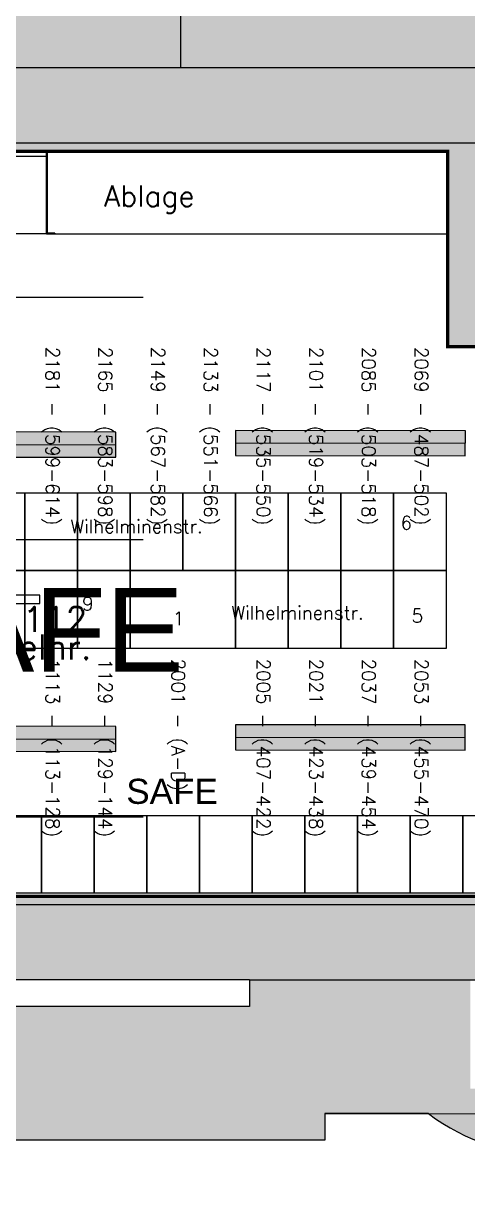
# Model space of a CAD drawing. Extents: x -90 to 4351, y -312 to 2865.
# Drawn here: x 1494 to 1760, y 156 to 849 of the extents above; entities that cross this region are included whole.
import ezdxf
from ezdxf.enums import TextEntityAlignment as Align

# ---------------------------------------------------------------- set-up
doc = ezdxf.new("R2010")
doc.units = 0
doc.header["$LTSCALE"] = 120
doc.header["$MEASUREMENT"] = 0
doc.layers.get('0').update_dxf_attribs({"linetype": 'CONTINUOUS'})
doc.layers.add('Added', color=3, linetype='CONTINUOUS')
doc.layers.add('Deleted', color=1, linetype='CONTINUOUS')
doc.styles.add('ATTRIBUTE', font='arial.ttf', dxfattribs={"width": 0.8, "height": 12.5})
doc.styles.add('MOE', font='arial.ttf')
doc.styles.add('RNB', font='arial.ttf', dxfattribs={"width": 0.8})
doc.styles.get("Standard").update_dxf_attribs({"font": 'simplex.shx'})

# ---------------------------------------------------------------- blocks, each defined once
blk = doc.blocks.new('WLAN-Sender')
at = {"layer": 'Added'}
blk.add_lwpolyline([(-10, 0), (10, 0), (10, 5), (-10, 5)], close=True, dxfattribs=at)
at = {"layer": 'Deleted'}
blk.add_lwpolyline([(-10, 0), (10, 0), (10, 5), (-10, 5)], close=True, dxfattribs=at)
at = {"layer": 'Added'}
for tag, p in [('ACCESSPOINT-NR.', (0, -17.01)), ('KABELNR.', (0.02, -33.55))]:
    blk.add_attdef(tag, text='', height=15, dxfattribs=at).set_placement(p, align=Align.CENTER)
at = {"layer": 'Deleted'}
for tag, p in [('ACCESSPOINT-NR.', (0, -17.01)), ('KABELNR.', (0.02, -33.55))]:
    blk.add_attdef(tag, text='', height=15, dxfattribs=at).set_placement(p, align=Align.CENTER)
blk = doc.blocks.new('*U41')
for p, q in [((0, 0), (31.5, 0)), ((0, -46.5), (0, 0)), ((31.5, 0), (31.5, -46.5)), ((31.5, -46.5), (0, -46.5))]:
    blk.add_line(p, q)
at = {"style": 'MOE'}
blk.add_attdef('BEZEICHNUNG', (-1.96, -72.36), '', height=15, dxfattribs=at)
for tag, p, flags in [('LAENGE1', (-3.63, -89.51), 3), ('BREITE1', (-3.75, -104.58), 3), ('HOEHE', (-4.46, -120.71), 1), ('INVENTARNUMMER', (-4.52, -136.13), 1), ('HERSTELLER', (-4.52, -151.13), 1), ('DB_ID', (-4.52, -166.13), 1), ('BEMERKUNG', (-4.52, -184.31), 1)]:
    blk.add_attdef(tag, p, '', height=12.5, dxfattribs=dict(at, flags=flags))
blk = doc.blocks.new('*U43')
for p, q in [((0, 0), (31.5, 0)), ((0, -46.5), (0, 0)), ((31.5, 0), (31.5, -46.5)), ((31.5, -46.5), (0, -46.5))]:
    blk.add_line(p, q)
at = {"style": 'MOE'}
blk.add_attdef('BEZEICHNUNG', (-12.27, 6.92), '', height=15, dxfattribs=at)
for tag, p, flags in [('LAENGE1', (-3.63, -89.51), 3), ('BREITE1', (-3.75, -104.58), 3), ('HOEHE', (-4.46, -120.71), 1), ('INVENTARNUMMER', (-4.52, -136.13), 1), ('HERSTELLER', (-4.52, -151.13), 1), ('DB_ID', (-4.52, -166.13), 1), ('BEMERKUNG', (-4.52, -184.31), 1)]:
    blk.add_attdef(tag, p, '', height=12.5, dxfattribs=dict(at, flags=flags))
blk = doc.blocks.new('*U70')
at = {"style": 'RNB'}
blk.add_attdef('RAUM_BEZEICHNUNG', (-4.281, -2.576), '', height=5, dxfattribs=at)
blk = doc.blocks.new('*U90')
for p, q in [((0, 0), (63, 0)), ((0, -46.5), (0, 0)), ((63, 0), (63, -46.5)), ((63, -46.5), (0, -46.5))]:
    blk.add_line(p, q)
at = {"style": 'MOE'}
blk.add_attdef('BEZEICHNUNG', (-1.96, -72.36), '', height=15, dxfattribs=at)
for tag, p, flags in [('LAENGE1', (-3.63, -89.51), 3), ('BREITE1', (-3.75, -104.58), 3), ('HOEHE', (-4.46, -120.71), 1), ('INVENTARNUMMER', (-4.52, -136.13), 1), ('HERSTELLER', (-4.52, -151.13), 1), ('DB_ID', (-4.52, -166.13), 1), ('BEMERKUNG', (-4.52, -184.31), 1)]:
    blk.add_attdef(tag, p, '', height=12.5, dxfattribs=dict(at, flags=flags))
blk = doc.blocks.new('*U124')
at = {"ltscale": 100}
blk.add_hatch(color=256, dxfattribs=at).paths.add_polyline_path([(0, 1.5), (0, 0), (13.749, 0), (13.749, 1.5)])
at = {"color": 7, "ltscale": 100}
blk.add_line((0, 0.75), (13.749, 0.75), dxfattribs=at)
blk.add_lwpolyline([(0, 1.5), (0, 0), (13.749, 0), (13.749, 1.5)], close=True, dxfattribs=at)
at = {"color": 7, "ltscale": 100, "style": 'ATTRIBUTE', "width": 0.8, "flags": 1}
for tag, p in [('TYPE', (0.003, -4.208)), ('BEZEICHNUNG', (-0.009, -6.194)), ('BEMERKUNG', (-0.009, -8.194)), ('DB_ID', (-0.009, -10.194)), ('ANLAGENGRUPPE', (-0.009, -11.967)), ('LICHTFARBE', (-0.009, -13.917)), ('SCHALTGRUPPE', (-0.009, -15.69))]:
    blk.add_attdef(tag, p, '', height=1.25, dxfattribs=at)

msp = doc.modelspace()

# ---------------------------------------------------------------- hatches: boundary and pattern name
at = {"layer": 'Added'}
h = msp.add_hatch(color=256, dxfattribs=at)
h.paths.add_polyline_path([(2602.49, 2159.31), (2524.44, 2172.75), (2507.46, 2074.21), (2585.51, 2060.76)])
h.paths.add_polyline_path([(2585.51, 2060.76), (2507.46, 2074.21), (2483.69, 1936.24), (2561.74, 1922.79)])
h.paths.add_polyline_path([(2544.76, 1824.24), (2466.71, 1837.69), (2462.89, 1815.52), (2242.52, 1853.49), (2234.45, 1806.68), (2454.82, 1768.71), (2444.75, 1710.23), (2522.8, 1696.78)])
h.paths.add_polyline_path([(2561.74, 1922.79), (2537.1, 1927.04), (2520.12, 1828.49), (2544.76, 1824.24)])
h.paths.add_polyline_path([(3302.59, 1546), (2496.82, 1546), (2505.82, 1598.23), (2427.77, 1611.68), (2416.79, 1547.94), (2477.97, 1466.8), (3252.59, 1466.8), (3252.59, 907.2), (3252.59, 822.33), (3252.59, 276.33), (3117.33, 276.33), (3117.33, 822.33), (3252.59, 822.33), (3252.59, 907.2), (3117.33, 907.2), (3117.33, 1322.2), (3084.83, 1322.2), (3084.83, 907.2), (3011.59, 907.2), (3011.59, 1322.2), (2710.09, 1322.2), (2710.09, 889.3), (2411.09, 889.3), (2411.09, 1321.12), (2364.09, 1321.12), (2364.09, 909.33), (2053.33, 909.33), (2053.33, 822.33), (2364.09, 822.33), (2740.09, 822.33), (2792.33, 822.33), (2792.33, 907.2), (2740.09, 907.2), (2740.09, 1272.2), (2969.33, 1272.2), (2969.33, 907.2), (2919.33, 907.2), (2919.33, 822.33), (3084.83, 822.33), (3084.83, 819.33), (3084.83, 807.33), (3084.83, 276.33), (2915.39, 276.33), (2915.39, 211.33), (2910.39, 211.33), (2910.39, 196.33), (2910.39, 192.9, -0.181689), (2820.39, 190.13), (2820.39, 196.33), (2820.39, 211.33), (2815.39, 211.33), (2815.39, 276.33), (2651.99, 276.33), (2651.99, 211.33), (2646.99, 211.33), (2646.99, 196.33), (2646.99, 192.9, -0.181689), (2556.99, 190.13), (2556.99, 196.33), (2556.99, 211.33), (2551.99, 211.33), (2551.99, 276.33), (2388.59, 276.33), (2388.59, 211.33), (2383.59, 211.33), (2383.59, 196.33), (2383.59, 192.9, -0.181689), (2293.59, 190.13), (2293.59, 196.33), (2293.59, 211.33), (2288.59, 211.33), (2288.59, 276.33), (2125.19, 276.33), (2125.19, 211.33), (2120.19, 211.33), (2120.19, 196.33), (2120.19, 192.9, -0.181689), (2030.19, 190.13), (2030.19, 196.33), (2030.19, 211.33), (2025.19, 211.33), (2025.19, 276.33), (1861.79, 276.33), (1861.79, 211.33), (1856.79, 211.33), (1856.79, 196.33), (1856.79, 192.9, -0.181689), (1766.79, 190.13), (1766.79, 196.33), (1766.79, 211.33), (1761.79, 211.33), (1761.79, 276.33), (1629.79, 276.33), (1629.79, 260.53), (1404.79, 260.53), (1404.79, 195.53), (1399.79, 195.53), (1399.79, 180.53), (1399.79, 177.1, -0.181689), (1309.79, 174.33), (1309.79, 180.53), (1309.79, 195.53), (1304.79, 195.53), (1304.79, 260.53), (1075.58, 260.53), (989.35, 379.37), (1029.88, 614.6), (965.83, 625.64), (966.68, 630.56), (951.89, 633.11), (945.78, 634.16, -0.181689), (963.8, 722.39), (967.18, 721.8), (981.96, 719.26), (982.81, 724.18), (1046.86, 713.15), (1065.67, 822.33), (1157.24, 822.33), (1157.24, 909.33), (1106.51, 909.33), (1132.75, 1061.62), (1068.69, 1072.66), (1069.54, 1077.59), (1054.76, 1080.14), (1048.64, 1081.19, -0.181689), (1066.66, 1169.41), (1070.04, 1168.83), (1084.82, 1166.28), (1085.67, 1171.21), (1149.73, 1160.17), (1183.9, 1358.55), (1105.07, 1372.13), (1075.13, 1198.39, 0.333333), (1049.66, 1050.57), (1037.19, 978.2), (1012.1, 982.53), (972.27, 751.37, 0.333333), (946.8, 603.55), (904.79, 359.71), (1034.79, 180.53), (1279.79, 180.53, 0.333333), (1429.79, 180.53), (1674.79, 180.53), (1674.79, 196.33), (1736.79, 196.33, 0.333333), (1886.79, 196.33), (2000.19, 196.33, 0.333333), (2150.19, 196.33), (2263.59, 196.33, 0.333333), (2413.59, 196.33), (2526.99, 196.33, 0.333333), (2676.99, 196.33), (2790.39, 196.33, 0.333333), (2940.39, 196.33), (3302.59, 196.33), (3302.59, 1474.3)])
for points in [[(1777.71, 1565.73), (1858.22, 1551.86), (1849.05, 1498.64), (1846.59, 1499.07), (1798.33, 1218.97), (1798.33, 1119.33), (1760.83, 1119.33), (1760.83, 909.33), (1798.33, 909.33), (1798.33, 822.33), (1588.5, 822.33), (1588.5, 909.33), (1664.61, 909.33), (1712.33, 1186.32)], [(1588.5, 909.33), (1157.24, 909.33), (1157.24, 822.33), (1588.5, 822.33)]]:
    msp.add_hatch(color=256, dxfattribs=at).paths.add_polyline_path(points)
h = msp.add_hatch(color=256, dxfattribs=at)
h.paths.add_polyline_path([(2001.11, 1527.24), (1991.95, 1474.02), (2364.09, 1409.91), (2364.09, 1391.8), (2364.09, 1321.12), (2411.09, 1321.12), (2411.09, 1364.49), (2331.26, 1470.36)])
h.paths.add_polyline_path([(1798.33, 822.33), (1081.21, 822.33), (1005.46, 382.72), (1082.65, 276.33), (1629.79, 276.33), (1998.33, 276.33), (1998.33, 705.33), (1940.33, 705.33), (1940.33, 655.33), (1948.33, 655.33), (1948.33, 326.33), (1108.15, 326.33), (1058.32, 395.01), (1123.33, 772.33), (1748.33, 772.33), (1748.33, 655.33), (1810.33, 655.33), (1810.33, 705.33), (1798.33, 705.33)])

# ---------------------------------------------------------------- linework, layer by layer
for p, q in [((1588.5, 909.33), (1588.5, 822.33)), ((1798.33, 822.33), (1065.67, 822.33)), ((1748.33, 772.33), (1123.33, 772.33)), ((1508.33, 722.83), (1508.33, 772.33)), ((1508.83, 723.33), (1508.83, 772.33)), ((1748.33, 655.33), (1748.33, 772.33)), ((1513.33, 722.83), (1507.33, 722.83)), ((1513.33, 723.33), (1508.83, 723.33)), ((1513.33, 723.33), (1513.33, 722.83)), ((1748.33, 655.33), (1810.33, 655.33)), ((1108.15, 326.33), (1948.33, 326.33)), ((1629.79, 276.33), (1082.65, 276.33)), ((1629.79, 276.33), (2025.19, 276.33)), ((1629.79, 276.33), (1629.79, 260.53)), ((1629.79, 260.53), (1404.79, 260.53)), ((1736.79, 196.33), (1674.79, 196.33)), ((1674.79, 196.33), (1674.79, 180.53)), ((1674.79, 196.33), (1674.79, 196)), ((1674.79, 180.53), (1429.79, 180.53))]:
    msp.add_line(p, q, dxfattribs=at)
for points in [[(2496.82, 1546), (3302.59, 1546), (3302.59, 196.33), (1674.79, 196), (1674.79, 180.53), (1034.79, 180.53), (904.79, 359.71), (1012.1, 982.53), (1037.19, 978.2), (1087.81, 1283.78), (853.27, 1324.19), (921.19, 1718.38), (1157.7, 1677.63), (1299.91, 2502.97), (2622.44, 2275.1), (2496.82, 1546)], [(1508.33, 722.83), (1748.33, 722.83), (1748.33, 772.33), (1508.33, 772.33)]]:
    msp.add_lwpolyline(points, close=True, dxfattribs=at)
msp.add_lwpolyline([(3089.83, 286.33), (2275.33, 286.33), (2275.33, 271.33), (1993.33, 271.33), (1993.33, 321.33), (1105.6, 321.33), (1053.03, 393.78), (1119.12, 777.33), (1793.33, 777.33), (1793.33, 1219.4), (1842.51, 1504.85), (1872.9, 1681.25), (1986.67, 2341.52), (2542.1, 2245.82), (2489.47, 1940.32), (2542.88, 1931.12), (2524.2, 1822.71), (2470.79, 1831.92), (2428.34, 1585.55), (1873.89, 1681.08), (1843.49, 1504.68), (2369.09, 1414.12), (2369.09, 827.33), (2735.09, 827.33)], dxfattribs=at)
at = {"layer": 'Added', "const_width": 2}
msp.add_lwpolyline([(1948.33, 655.33), (1940.33, 655.33), (1810.33, 655.33), (1748.33, 655.33), (1748.33, 772.33), (1123.33, 772.33), (1058.32, 395.01), (1108.15, 326.33), (1948.33, 326.33)], close=True, dxfattribs=at)
at = {"layer": 'Added'}
msp.add_arc((1811.79, 296.33), 125, 233.13011, 306.8699, dxfattribs=at)
at = {"layer": 'Deleted'}
for p, q in [((-47.89, 685), (1566.19, 685)), ((-47.89, 540), (1566.19, 540)), ((-47.89, 373.98), (1566.19, 373.98))]:
    msp.add_line(p, q, dxfattribs=at)

# ---------------------------------------------------------------- block references
at = {"layer": 'Added'}
for name, p in [('*U41', (1476.83, 769.33)), ('*U41', (1463.83, 567.83)), ('*U41', (1495.33, 567.83)), ('*U41', (1526.83, 567.83)), ('*U41', (1558.33, 567.83)), ('*U41', (1589.83, 567.83)), ('*U41', (1621.33, 567.83)), ('*U41', (1652.83, 567.83)), ('*U41', (1684.33, 567.83)), ('*U41', (1715.83, 567.83)), ('*U41', (1463.83, 521.33)), ('*U41', (1495.33, 521.33)), ('*U41', (1526.83, 521.33)), ('*U90', (1558.33, 521.33)), ('*U43', (1621.33, 521.33)), ('*U41', (1652.83, 521.33)), ('*U41', (1684.33, 521.33)), ('*U41', (1715.83, 521.33)), ('*U41', (1473.83, 374.83)), ('*U41', (1505.33, 374.83)), ('*U41', (1536.83, 374.83)), ('*U41', (1599.83, 374.83)), ('*U41', (1631.33, 374.83)), ('*U41', (1662.83, 374.83)), ('*U41', (1694.33, 374.83)), ('*U41', (1725.83, 374.83)), ('*U41', (1757.33, 374.83))]:
    msp.add_blockref(name, p, dxfattribs=at)
at = {"layer": 'Added', "ltscale": 100, "xscale": 10, "yscale": 10, "zscale": 10, "rotation": 359.9293577384707}
for p in [(1412.33, 589.32), (1621.33, 590.23), (1412.32, 413.22), (1621.32, 414.13)]:
    msp.add_blockref('*U124', p, dxfattribs=at)
at = {"layer": 'Added', "ltscale": 100}
ref = msp.add_blockref('*U70', (1450.71, 486.63), dxfattribs=dict(at, xscale=10, yscale=10, zscale=10))
ref.add_attrib('RAUM_BEZEICHNUNG', 'SAFE', (1407.9, 460.87), dxfattribs={"layer": '0', "height": 50, "style": 'RNB'})
at = {"layer": 'Added'}
ref = msp.add_blockref('WLAN-Sender', (1494.44, 501.71), dxfattribs=at)
ref.add_attrib('KABELNR.', 'Kabelnr.', dxfattribs={"layer": '0', "height": 15}).set_placement((1494.46, 468.16), align=Align.CENTER)
ref.add_attrib('ACCESSPOINT-NR.', 'AP1112', dxfattribs={"layer": '0', "height": 15}).set_placement((1494.44, 484.69), align=Align.CENTER)
msp.add_blockref('*U43', (1568.33, 374.83), dxfattribs=at).add_auto_attribs({'BEZEICHNUNG': 'SAFE'})

# ---------------------------------------------------------------- texts
at = {"layer": 'Added', "attachment_point": 1}
for s, insert, char_height, width in [('Ablage', (1542.75, 751.81), 12.5, 37.3007), ('Wilhelminenstr.', (1522.58, 551.76), 8, 152.2469), ('6', (1720.1, 553.95), 8, 37.3007), ('9', (1529.63, 505.55), 8, 37.3007), ('Wilhelminenstr.', (1618.86, 500.11), 8, 152.2469), ('1', (1583.81, 496.73), 8, 37.3007), ('5', (1726.73, 498.39), 8, 37.3007)]:
    msp.add_mtext(s, dxfattribs=dict(at, insert=insert, char_height=char_height, width=width))
at = {"layer": 'Added', "char_height": 8, "width": 177.5161, "attachment_point": 1, "rotation": 270}
for s, insert in [('2181 - (599-614)', (1516.03, 655.27)), ('2165 - (583-598)', (1547.53, 655.27)), ('2149 - (567-582)', (1579.03, 655.27)), ('2133 - (551-566)', (1610.53, 655.27)), ('2117 - (535-550)', (1642.03, 655.27)), ('2101 - (519-534)', (1673.53, 655.27)), ('2085 - (503-518)', (1705.03, 655.27)), ('2069 - (487-502)', (1736.53, 655.27)), ('1113 - (113-128)', (1516.03, 468.63)), ('1129 - (129-144)', (1547.53, 468.63)), ('2001 - (A-D)', (1591.16, 468.63)), ('2005 - (407-422)', (1642.03, 468.63)), ('2021 - (423-438)', (1673.53, 468.63)), ('2037 - (439-454)', (1705.03, 468.63)), ('2053 - (455-470)', (1736.53, 468.63))]:
    msp.add_mtext(s, dxfattribs=dict(at, insert=insert))

doc.saveas('drawing.dxf')
